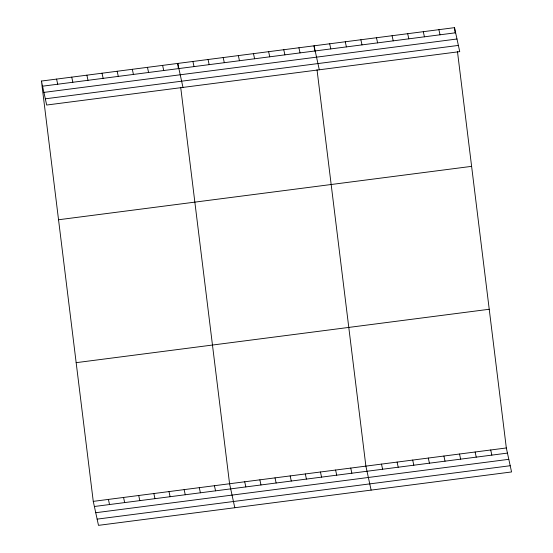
<?xml version="1.0" encoding="UTF-8"?>
<svg xmlns="http://www.w3.org/2000/svg" width="553" height="553" viewBox="0 0 553 553"><rect width="100%" height="100%" fill="white"/><g stroke="black" fill="none" stroke-linecap="round" stroke-linejoin="round"><path stroke-width="0.83" d="M41.44 81.049L454.511 27.65L459.737 51.629L46.673 105.035L41.44 81.049L93.263 501.371L98.489 525.35L511.56 471.951L506.327 447.965L457.469 51.623M42.56 86.185L455.631 32.779M43.915 92.399L456.985 39M45.311 98.814L458.382 45.415M58.542 219.755L471.612 166.356M76.162 362.664L489.232 309.265M93.263 501.371L506.327 447.965M94.376 506.5L507.447 453.101M95.738 512.721L508.808 459.322M97.134 519.129L510.205 465.73M438.902 29.668L440.022 34.798M423.301 31.687L424.421 36.816M407.692 33.705L408.812 38.834M490.725 449.983L491.845 455.119M392.091 35.717L393.211 40.853M475.124 452.001L476.237 457.137M376.489 37.735L377.602 42.871M459.515 454.02L460.635 459.149M360.881 39.754L362.001 44.883M443.914 456.038L445.027 461.167M345.279 41.772L346.392 46.901M428.305 458.057L429.425 463.186M329.671 43.791L330.791 48.92M412.704 460.068L413.817 465.204M319.295 69.789L314.069 45.809L314.698 50.945M397.095 462.087L398.215 467.223M298.924 47.765L300.037 52.894M381.494 464.105L382.607 469.241M283.772 49.722L284.892 54.858M371.118 490.103L365.886 466.124L317.021 69.782M268.627 51.678L269.746 56.814M350.74 468.08L351.86 473.216M253.481 53.641L254.601 58.77M335.595 470.036L336.715 475.172M238.336 55.597L239.456 60.726M320.45 471.999L321.57 477.128M223.191 57.553L224.311 62.689M305.304 473.956L306.424 479.085M208.046 59.51L209.165 64.646M290.159 475.912L291.279 481.048M192.9 61.473L194.02 66.602M275.014 477.868L276.134 483.004M182.981 87.409L177.755 63.429L178.384 68.565M259.869 479.831L260.981 484.96M162.61 65.385L163.729 70.521M244.716 481.787L245.836 486.916M147.464 67.342L148.584 72.478M234.804 507.73L229.571 483.744L180.707 87.402M132.319 69.305L133.432 74.434M214.426 485.7L215.546 490.836M117.167 71.261L118.287 76.39M199.28 487.663L200.4 492.792M102.022 73.217L103.141 78.353M184.135 489.619L185.255 494.748M86.876 75.173L87.996 80.309M168.99 491.576L170.11 496.712M71.731 77.137L72.851 82.266M153.845 493.532L154.964 498.668M56.586 79.093L57.706 84.222M138.699 495.495L139.819 500.624M123.554 497.451L124.674 502.58M108.409 499.407L109.529 504.543M454.511 27.65L455.147 32.786"/></g></svg>
